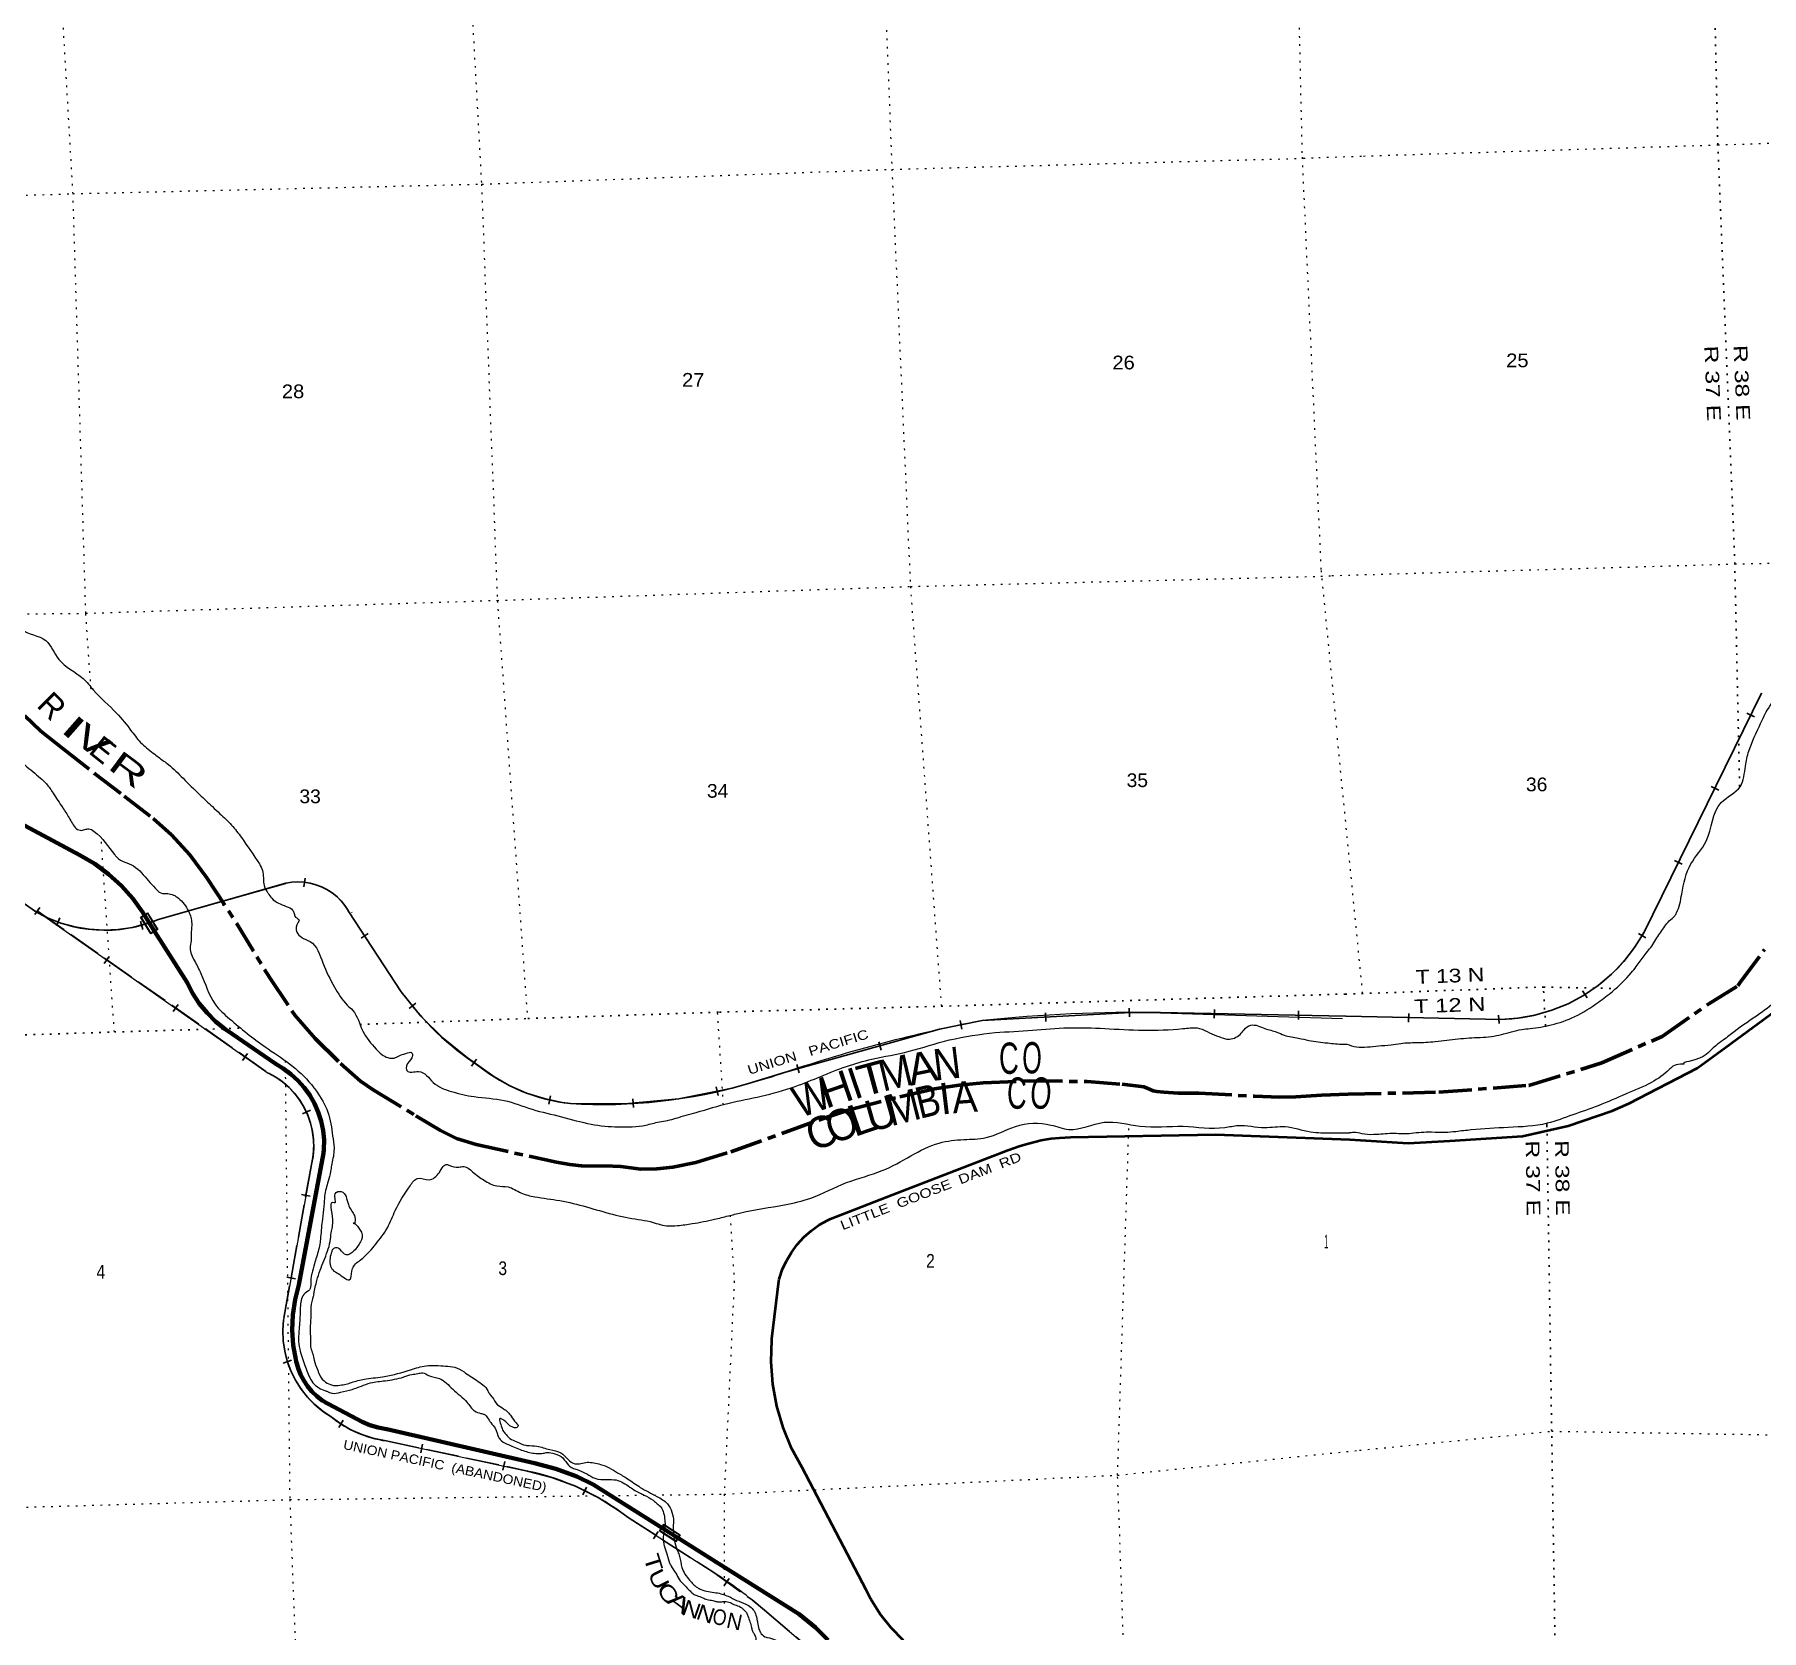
# Model space of a CAD drawing. Header units: feet. Extents: x 501257 to 757852, y -360805 to -170898.
# Drawn here: x 708844 to 730902, y -340873 to -320485 of the extents above; entities that cross this region are included whole.
import ezdxf
from ezdxf.enums import TextEntityAlignment as Align

# ---------------------------------------------------------------- set-up
doc = ezdxf.new("R2010")
doc.units = ezdxf.units.FT
doc.header["$LTSCALE"] = 70
for name, pattern in [('DOTTED', [1.5, 0.3, -1.2]), ('LONG_DASH_SHORT_DASH', [9.9, 6, -1.2, 1.5, -1.2]), ('LONG_DASHED', [7.5, 6, -1.5])]:
    doc.linetypes.add(name, pattern=pattern)
for name, color, linetype, lineweight in [('11', 7, 'LONG_DASH_SHORT_DASH', 60), ('23', 7, 'Continuous', 70), ('26', 7, 'Continuous', 40), ('27', 7, 'Continuous', 13), ('34', 7, 'Continuous', 25), ('39', 7, 'Continuous', 13), ('59', 7, 'Continuous', 13), ('6', 7, 'DOTTED', 25), ('63', 7, 'Continuous', 25), ('7', 7, 'DOTTED', 13)]:
    doc.layers.add(name, color=color, linetype=linetype, lineweight=lineweight)
doc.layers.add('12', color=7, linetype='Continuous')
doc.layers.add('41', color=7, linetype='Continuous')

msp = doc.modelspace()

# ---------------------------------------------------------------- linework, layer by layer
at = {"layer": '11'}
for points in [[(708718.29, -329186.47), (708925.71, -329383.68), (709210.8, -329609.67), (709611.15, -329926.56), (709990.62, -330213.19), (710360.14, -330498.74)], [(710360.14, -330498.74), (710594.55, -330709.55), (710828.63, -330965.07), (711043.68, -331256.67), (711424.06, -331835.33), (711849.57, -332537.55), (712167.39, -333011.29), (712426.79, -333312.44), (712750.85, -333628.17), (713005.76, -333855.86), (713168.63, -333966.35), (713716.18, -334298.64), (714031.51, -334486.03), (714235.07, -334588.65), (714484.04, -334666.35), (715512.12, -334890.01), (715681.76, -334920.96), (715828.44, -334938.18), (716228.75, -334941.78), (716334.69, -334947.11), (716589.88, -334978.29), (716794.38, -334976.11), (716995.81, -334954.42), (717291.18, -334896.74), (717736.19, -334758.42), (718956.2, -334318.78), (719250.41, -334221), (719895.11, -334055.88), (720310, -333959.14), (720655.97, -333906.14), (720962.1, -333875.42), (721556.12, -333850.91), (722288.61, -333861.74), (722738.63, -333894.99), (723014.21, -333930.06), (723057.84, -333944.16), (723131.61, -333978.43), (723180.13, -333988.27), (723266.99, -333997.98), (723453.53, -334009.14), (723716.5, -334007.38), (724425.6, -334049.02), (724747.41, -334059.38), (724955.98, -334055.49), (725282.44, -334034.59), (725622.46, -334022.43)], [(725625.36, -334022.33), (726782.9, -333996.43), (727933.44, -333909.52), (727931.43, -333909.58), (728865.07, -333621.97), (729634.45, -333282.96), (730230.79, -332866.67), (730601.62, -332636.22), (730624.63, -332599.31), (730941.43, -332173.32)]]:
    msp.add_lwpolyline(points, dxfattribs=at)
at = {"layer": '23'}
msp.add_lwpolyline([(718982.4, -340996.65), (718821.09, -340836.68), (718612.62, -340666.5), (717546.04, -339997.01), (717060.4, -339690.43), (715981.51, -339009.33), (715770.82, -338907.03), (715504.62, -338807.91), (715229.52, -338737.15), (713342.06, -338301.02), (713338.86, -338300.61), (713232.22, -338281.11), (713128.2, -338250.57), (713027.94, -338209.33), (712593.07, -337979.39), (712568.15, -337966.21), (712543.07, -337949.81), (712520, -337934.73), (712451, -337880.53), (712388.05, -337819.42), (712331.83, -337752.06), (712282.95, -337679.19), (712241.96, -337601.62), (712209.31, -337520.18), (712192.44, -337460.78), (712185.35, -337435.8), (712180.32, -337410.78), (712149.46, -337230.35), (712136.82, -337035.33), (712144.64, -336840.07), (712172.83, -336646.69), (712221.08, -336457.32), (712536.99, -334775.43), (712540.72, -334728.46), (712541.53, -334607.15), (712529.66, -334486.42), (712505.22, -334367.59), (712468.51, -334251.96), (712419.9, -334140.81), (712359.95, -334035.34), (712289.29, -333936.72), (712208.72, -333846.03), (712119.11, -333764.25), (712021.44, -333692.29), (711916.78, -333630.94), (711373.87, -333255.14), (711278.83, -333191.84), (711157.57, -333094.12), (711047.2, -332984.26), (710948.9, -332863.47), (710863.78, -332733.07), (710792.75, -332594.48), (710379.28, -331946.68), (710227.82, -331702.45), (710099.67, -331523.11), (709953.47, -331358.15), (709790.84, -331209.38), (709613.54, -331078.42), (709423.52, -330966.72), (707836.95, -330120.07)], dxfattribs=at)
at = {"layer": '26'}
msp.add_line((721276.36, -334735.41), (721274.32, -334733.43), dxfattribs=at)
for points in [[(725643.45, -334601.43), (726390.43, -334648.02), (726921.84, -334615.94), (727850.31, -334559.86), (728432.02, -334426.74), (728996.63, -334233.55), (729210.01, -334142.74), (730080.42, -333688.03), (730444.27, -333425.6), (731423.33, -332706.07)], [(721276.36, -334735.41), (721432.01, -334680.08), (721539.5, -334652.21), (721702.84, -334611.42), (721829.24, -334586.13), (721933.96, -334578.9), (722076.17, -334570.71), (723930.8, -334539), (725643.45, -334601.43)], [(719945.09, -341000.37), (719787.45, -340839.36), (719647.5, -340662.75), (719526.78, -340472.48), (719464.59, -340353.58), (718649.69, -338792.62), (718514.65, -338542.32), (718406.52, -338279.28), (718326.47, -338006.38), (718275.39, -337726.61), (718253.83, -337443.03), (718262.03, -337158.75), (718262.91, -337148.18), (718352.72, -336409.86), (718355.75, -336384.91), (718364.09, -336359.86), (718395.42, -336265.66), (718447.31, -336151.25), (718510.88, -336042.9), (718585.43, -335941.78), (718670.14, -335849.01), (718764.08, -335765.6), (718866.23, -335692.47), (718975.46, -335630.42), (719010.82, -335613.43), (719796.57, -335308.24), (721276.36, -334735.41)]]:
    msp.add_lwpolyline(points, dxfattribs=at)
at = {"layer": '34', "lineweight": 13}
for p, q in [((730902.37, -328899.1), (729400.21, -331958.12)), ((710441.88, -331785.19), (712055.72, -331328.94)), ((708876.34, -331682.41), (711830.3, -333752.84)), ((712859.17, -331692.82), (713527.74, -332713.97)), ((712891.49, -331692.82), (712897.62, -331700.77)), ((723228.17, -332981.21), (725549.56, -333053.08)), ((723260.49, -332981.21), (723260.55, -332985.23)), ((727572.91, -333067.31), (725566.75, -333025.03)), ((727572.91, -333067.31), (727572.97, -333069.32)), ((712380.66, -334920.47), (712022.31, -336905.68)), ((713336.22, -338451.85), (715140.72, -338836.97)), ((716424.8, -339430.85), (717519.95, -340134.08)), ((718166.66, -340614.87), (721159.5, -343155.05))]:
    msp.add_line(p, q, dxfattribs=at)
at = {"layer": '34'}
for p, q in [((730716.82, -329153.1), (730813.42, -329200.54)), ((730259.26, -330090.65), (730355.86, -330138.09)), ((729791.31, -331037.82), (729887.91, -331085.26)), ((712284.84, -331372.01), (712301.47, -331262.65)), ((711255.31, -331610.82), (711225.22, -331504.38)), ((708846.53, -331726.85), (708910.02, -331636.27)), ((710226.93, -331917.12), (710199.27, -331810.02)), ((713014.95, -332028.42), (713107.49, -331967.84)), ((729332.36, -331968.65), (729423.74, -332025.49)), ((713629.42, -332929.22), (713715.48, -332859.74)), ((728617.75, -332701.36), (728678.11, -332790.46)), ((721761.68, -333093.49), (721755.66, -332983.04)), ((722832.16, -333032.53), (722826.14, -332922.09)), ((723912.12, -333049.32), (723915.54, -332938.76)), ((724987.39, -333069.05), (724990.81, -332958.49)), ((726396.59, -332992.41), (726394.32, -333100)), ((727545.15, -333012.19), (727553.14, -333119.51)), ((720690.66, -333189.9), (720668.18, -333081.6)), ((719657.42, -333460.74), (719627.78, -333354.18)), ((714426.57, -333663.58), (714489.61, -333572.7)), ((718610.63, -333749.15), (718580.99, -333642.59)), ((717574.58, -334038.01), (717552.66, -333929.59)), ((715411.42, -334149.62), (715433.72, -334041.28)), ((716495.29, -334190.84), (716484.82, -334080.73))]:
    msp.add_line(p, q, dxfattribs=at)
for points in [[(730903.31, -328899.6), (729401.15, -331958.64), (729282.41, -332149.53), (729144.36, -332326.98), (728988.52, -332489.01), (728816.6, -332633.87), (728630.47, -332759.98), (728432.18, -332865.93), (728223.91, -332950.57), (728007.93, -333012.98), (727786.61, -333052.47), (727572.94, -333068.38), (725598.39, -333026.77)], [(705937.02, -329626.46), (708844.59, -331681.47), (709009.07, -331767.17), (709181.62, -331835.21), (709360.33, -331884.84), (709543.26, -331915.53), (709728.38, -331926.92), (709913.69, -331918.89), (710097.14, -331891.55), (710352.31, -331818.03)], [(710354.03, -331816.55), (710441.54, -331784.14), (712055.48, -331327.86), (712131.78, -331315.3), (712208.96, -331310.78), (712286.21, -331314.34), (712362.64, -331325.97), (712437.45, -331345.52), (712509.81, -331372.78), (712578.91, -331407.46), (712644.02, -331449.17), (712704.41, -331497.46), (712759.42, -331551.8), (712808.46, -331611.59), (712850.95, -331676.15), (712860.11, -331692.25), (713528.63, -332713.32), (713779.79, -333024.39), (714062.08, -333307.51), (714372.44, -333559.59), (714518.75, -333661.08), (714709.57, -333797.84), (714913.58, -333913.88), (715128.61, -334007.96), (715352.28, -334079.03), (715582.18, -334126.35), (715688.32, -334139.88), (716382.41, -334146.74), (717073.43, -334081), (717753.8, -333943.39), (717964.66, -333885.39), (718435.71, -333741.12), (720405.22, -333193.39), (720949.23, -333080.47), (722848.86, -332976.94), (723228.19, -332980.11), (725593.86, -333026.85)]]:
    msp.add_lwpolyline(points, dxfattribs=at)
at = {"layer": '34', "lineweight": 13}
for centre, radius, start, end in [((712213.53, -332049.46), 737.6, 28.91516, 102.3536), ((709744.51, -330154.99), 1773.1, 239.47871, 293.1605), ((727520.5, -330921.2), 2146.74, 271.39899, 331.11737), ((716622.03, -330472.71), 3820.72, 215.9166, 236.58779), ((722886.75, -351152.28), 18174.28, 88.92358, 96.11936), ((724646.31, -352258.05), 19529.6, 100.91189, 108.54163), ((715918.62, -331909.49), 2243.35, 231.36993, 264.10563), ((715340.04, -324474.46), 9771.17, 285.58338, 288.47246), ((711383.02, -334677.18), 1026.88, 346.29549, 64.17801), ((716100.77, -327521.2), 6632.62, 266.4341, 286.32384), ((713285.77, -337053.63), 1272.09, 173.32094, 239.06657), ((713539.09, -337025.1), 1441.1, 230.98382, 261.90737), ((714524.11, -341855.34), 3080.71, 51.90524, 78.45419), ((714429.92, -344965.81), 5735.32, 49.34288, 57.39995)]:
    msp.add_arc(centre, radius, start, end, dxfattribs=at)
at = {"layer": '39'}
for points in [[(704494.36, -323643.49), (704641.37, -323824.21), (704809.07, -324048.84), (705043.96, -324342.81), (705355.96, -324699.95), (705693.19, -325137.12), (705997.73, -325393.87), (706135.41, -325484.28), (706357.14, -325700.06), (706660.22, -325995.02), (706821, -326157.44), (707093.87, -326442.81), (707218.27, -326585.67), (707359.29, -326768.49), (707559.34, -327010.72), (707744.21, -327174.79), (708177.13, -327433.65), (708297.41, -327568.54), (708425.56, -327693.25), (708507.62, -327820.67), (708614.79, -328020.07), (708671.8, -328079.52), (708986.8, -328227.58), (709154.74, -328468.28), (709463.08, -328710.91), (709597.59, -328859.65), (709890.63, -329152.75), (710084.54, -329387.04), (710217.19, -329545.86), (710379.57, -329680.12), (710438.39, -329725.47), (710553.93, -329810.17), (710740.98, -329986.27), (710952.56, -330194.16), (711115.23, -330348.51), (711212.81, -330439.52), (711361.3, -330584.03), (711485.94, -330742.97), (711715.42, -331079.24), (711727.74, -331099.15), (711768.48, -331281.45), (711771.18, -331329.65), (711814.83, -331435.53), (711827.12, -331453.44), (711874.2, -331519.07), (712060.2, -331622.82), (712141.13, -331671.86), (712159.76, -331711.78), (712178.5, -331759.74), (712225.23, -331801.26), (712209.54, -331825.61), (712195.33, -331952.45), (712252.43, -332017.93), (712363.49, -332070.54), (712527.91, -332345.47), (712674.75, -332652.82), (712838.52, -332883.53), (712907.68, -332950.84), (713037.87, -333216.23), (713207.63, -333444.84), (713280.83, -333514.1), (713437.93, -333560), (713499.7, -333532.94), (713585.49, -333501.51), (713663.6, -333494.32), (713672.11, -333528.36), (713646.8, -333581), (713592.2, -333688.34), (713600.69, -333720.38), (713747.26, -333732.26), (713937.8, -333872.12), (714168.09, -333987.28), (714459.84, -334053.27), (714841.59, -334101.84), (715200.2, -334215.08), (715576.6, -334309.96), (715953, -334404.84), (716302.47, -334439.82), (716653.09, -334416.5), (716824.97, -334375.74), (717034.89, -334330.4), (717040.88, -334328.3), (717294.51, -334254.16), (717715.95, -334135.31), (718123.79, -334046.81), (718561.21, -333923.7), (719213.29, -333666.74), (719540.87, -333575.42), (720014.7, -333473.87), (720530.03, -333329.5), (721116.23, -333232.31)], [(725604.6, -333383.01), (725729.61, -333417.71), (726010.59, -333403.35), (726171.07, -333392.57), (726297.1, -333372.74), (726495.8, -333362.84), (726736.61, -333349.68), (727027.02, -333314.92), (727309.88, -333296.49), (727452.28, -333286.24), (727580.09, -333258.32), (727841.54, -333196.25), (727947.67, -333183.05), (728217.64, -333136.83), (728517.98, -333031.36), (728819.99, -332847.37), (728998.75, -332709.28), (729238.82, -332470.79), (729302.8, -332392.43), (729403.18, -332254.65), (729513.42, -332110.54), (729565.17, -332026.51), (729669.2, -331876.55), (729725.39, -331806.48), (729793.86, -331744.09), (729818.82, -331705.12), (729883.99, -331465.76), (730001.04, -331080), (730195.3, -330788.53), (730389.54, -330295.85), (730632.58, -330089.46), (730697.2, -329832.01), (730741.67, -329639.55), (730891.82, -329285), (730990.57, -329092.94), (731133.02, -328883.49), (731182.52, -328791.48), (731272.61, -328645.95), (731297.09, -328590.9), (731302.87, -328582.68), (731436.91, -328427.81), (731541.69, -328235.57), (731708.72, -328041.49), (731759.54, -327993.71), (731886.82, -327881.29), (732048.06, -327695.43), (732233.35, -327506.84), (732401.6, -327286.57), (732576.84, -327164.68), (732692.47, -327133.09), (732839.15, -327064.36), (732966.77, -327030.4), (733240.1, -326895.55), (733431.64, -326781.23), (733594.26, -326708), (733769.1, -326706.85), (733767.7, -326727.02), (733768, -326737.07), (733882.24, -326659.24), (734248.74, -326547.79), (734435.34, -326469.83), (734568.32, -326413.58), (734649.45, -326370.94), (734734.17, -326314.1), (734736.12, -326312.03), (734810.06, -326297.77), (734908.71, -326302.9), (734915.17, -326250.4), (734900.45, -326228.7), (734750.34, -326116.44), (734707.34, -326023.14), (734772.92, -325841.65)], [(705550.15, -326339.23), (705682.33, -326465.89), (705794.47, -326592.86), (705957.41, -326765.3), (706061.61, -326898.41), (706215.22, -327119.23), (706253.87, -327156.84), (706373.85, -327271.63), (706404.39, -327303.34), (706719.66, -327608.17), (707006.56, -327893.33), (707326.84, -328268.44), (707437.24, -328413.52), (707590.29, -328596.15), (707716.67, -328736.98), (707898.61, -328975.46), (708025.6, -329158.49), (708216.72, -329338.54), (708377.36, -329490.92), (708582.69, -329682.82), (708723.02, -329817.41), (708919.95, -329983.31), (708995.21, -330056.55), (709081.17, -330175.87), (709204.2, -330362.97), (709232.89, -330404.76), (709317.19, -330548.22), (709424.97, -330651.13), (709487.01, -330642.16), (709536.99, -330631.37), (709605.65, -330664.51), (709864.63, -330960.14), (709895.23, -330995.86), (710107.39, -331105.25), (710300.69, -331297.34), (710386.24, -331388.52), (710457.35, -331451.78), (710545.68, -331458.5), (710680.9, -331516.78), (710811.69, -331685.68), (710852.03, -331839.85), (710845.57, -331948.48), (710843.22, -332063.09), (710830.49, -332153.73), (710887.01, -332317.71), (710969.6, -332481.29), (711149.71, -332870.55), (711334.93, -333058.74), (711789.36, -333417.78), (712101.33, -333634.22), (712379.92, -333899.4), (712463.76, -334010.71), (712602.14, -334288.03), (712656.65, -334590.73), (712668.98, -334749.34), (712637.54, -334932.72), (712624.61, -335009.29), (712594.33, -335134.36), (712548.94, -335323.98), (712540.74, -335450.73), (712521.13, -335619.87), (712508.69, -335730.6), (712498.32, -335845.33), (712491.29, -335913.77), (712445.9, -336103.39), (712419.05, -336188.21), (712384.79, -336315.35), (712373.63, -336375.82), (712341.81, -336533.08), (712335.86, -336537.18)], [(732081.32, -331143.19), (732064.17, -331107.48), (731993.63, -331101.52), (731944.8, -331215.64), (731904.59, -331416.03), (731867.42, -331650.53), (731865.46, -331719), (731838.46, -331890.83), (731828.22, -331951.5), (731773.41, -332134.21), (731760.2, -332162.77), (731736.15, -332231.89), (731652.32, -332385.28), (731560.65, -332478.54), (731529.36, -332507.63), (731457.91, -332537.92), (731364.79, -332582.93), (731302.4, -332647.15), (731128.25, -332805.22), (730878.7, -332995.71), (730551.92, -333224.7), (730414.42, -333331.38), (730318.07, -333402.65), (729974.38, -333603.97), (729908.83, -333630.05), (729912.91, -333631.94), (729868.91, -333639.28), (729720.34, -333712.09), (729495.99, -333871.65), (729172.75, -334018.04), (728817.51, -334169.4), (728491.36, -334285.69), (728166.97, -334393.88), (727668.06, -334446.88), (727194.66, -334479), (726998.34, -334500.9), (726864.02, -334512.93), (726689.01, -334508.04), (726554.45, -334512.03), (726311.76, -334529.27), (726217.13, -334524.02), (726094.68, -334529.66), (725990.38, -334536.77), (725831.48, -334533.42), (725716.29, -334512.68), (725641.2, -334517.29)], [(721116.23, -333232.31), (721589.14, -333205.15), (722047.95, -333174.18), (722513.36, -333183.31), (723005, -333204.11), (723512.11, -333184.48), (723606.23, -333175.04), (723724.65, -333181.31), (723791.22, -333208.45), (724031.3, -333307.38), (724085.62, -333318.63), (724243.17, -333257.99), (724294.46, -333198.93), (724379.86, -333141.38), (724560.96, -333182.89), (724710.03, -333228.91), (724804.85, -333267.69), (724989.93, -333307.14), (725120.69, -333335.34), (725361.82, -333367.92), (725564.6, -333382.98), (725604.6, -333383.01)], [(712412.57, -336572.22), (712450.23, -336402.82), (712492.45, -336271.54), (712538.83, -336150.24), (712619.47, -335901.81), (712633.94, -335793.05), (712653.55, -335623.92), (712670.43, -335404.58), (712674.47, -335406.53), (712682.9, -335295.85), (712762.69, -335266.52), (712853.33, -335432), (712921.33, -335557.61), (712938.59, -335641.77), (712925.11, -335680.17), (712921.01, -335674.2), (713018.85, -335783.29), (713006.62, -335908.09), (712924.06, -336023.89), (712824.51, -336073.62), (712747.33, -336006.43), (712725.04, -335990.68), (712656.98, -335999.74), (712639.43, -336034.17), (712618.57, -336116.89), (712652.83, -336267.13), (712723.7, -336314.31), (712802.72, -336369.41), (712863.22, -336392.63), (712895.73, -336283.61), (712920.87, -336218.91), (713035.71, -336116.7), (713201.6, -335939.35), (713350.97, -335728.08), (713452.06, -335507.48), (713640.04, -335193.12), (713736.92, -335097.21), (713883.58, -335115.12), (714014.58, -335020.7), (714119.42, -334920.64), (714137.58, -334928.41), (714262.3, -334954.69), (714326.35, -334945.7), (714437.62, -335012.37), (714516.74, -335075.51), (714585.59, -335120.72), (714751.11, -335194.62), (714891.66, -335206.6), (715057.21, -335282.52), (715234.41, -335332.13), (715552, -335381.66), (715894.08, -335460.97), (716226.37, -335556.51), (716556.22, -335621.94), (716707.03, -335649.84), (716916.37, -335702.99), (717056.73, -335700.9), (717244.88, -335675.98), (717528.84, -335619.48), (717706.71, -335576.62), (717866.57, -335536.05), (718424.64, -335435.25), (718758.32, -335349.87), (719214.72, -335152.11), (719671.76, -334998.56), (720038.04, -334810.18), (720400.67, -334645.97), (720714.88, -334601.08), (720999.31, -334576.74), (721374.28, -334434.46), (721827.25, -334415.64), (722054.7, -334472.54), (722504.62, -334381.4), (722962.58, -334430.85), (723516.13, -334432.63), (724047.79, -334446.81), (724215.89, -334422.19), (724557.19, -334447.24), (724817.73, -334435.31), (725142.62, -334503.21), (725410.39, -334513.93), (725641.2, -334517.29)], [(712335.86, -336537.18), (712272.57, -336598.43), (712245.63, -336677.22), (712234.3, -336864.32), (712219.3, -337075.6), (712216.31, -337145.99), (712232.29, -337280.42), (712297.45, -337486.48), (712370.21, -337664.28), (712384.59, -337688.19), (712540.7, -337804.45), (712579, -337817.95), (712643.54, -337843.11), (712753.64, -337829.41), (712901.52, -337793.03), (713136.99, -337711.13), (713321.07, -337682.25), (713561.04, -337634.45), (713662.86, -337602.78), (713738.91, -337591.59), (713802.96, -337582.59), (713877.64, -337615.65), (714018.57, -337653.75), (714185.02, -337791.96), (714367.92, -337958.07), (714465.79, -338069.17), (714544.46, -338100.16), (714584.73, -338111.61), (714670.48, -338216.86), (714729.71, -338290.35), (714775.59, -338412.28), (714808.22, -338449.98), (714907.26, -338502.77), (714939.57, -338518.37), (715026.31, -338553.25), (715187.47, -338603.11), (715267.82, -338611.96), (715341.98, -338608.84), (715391.96, -338598.04), (715488.49, -338616.7), (715591.54, -338669.43), (715665.09, -338762.81), (715714.46, -338796.59), (715773.03, -338818.57), (715897.32, -338873.91), (716002.4, -338928.62), (716157.05, -338944.4), (716271.46, -338950.74), (716449.24, -339040.54), (716512.04, -339083.82), (716578.7, -339117), (716631.24, -339144.35), (716744.48, -339208.99), (716785.1, -339244.57), (716835.84, -339286.02), (716872.89, -339351.8), (716892.25, -339441.96), (716900.29, -339527.77)], [(712412.57, -336572.22), (712378.4, -336705.39), (712372.65, -336862.26), (712365.24, -337043.27), (712369.34, -337187.93), (712367.88, -337226.14), (712408.19, -337378.3), (712414.79, -337418.4), (712458.64, -337538.34), (712471.25, -337578.35), (712542.99, -337685.82), (712623.89, -337732.86), (712676.2, -337744.14), (712766.34, -337736.76), (712840.33, -337721.59), (712912.19, -337698.4), (713078.08, -337659.75), (713316.28, -337628.05), (713645.95, -337542.73), (713847.77, -337491.47), (714094.5, -337495.83), (714213.04, -337510.14), (714330.23, -337570.7), (714490.2, -337676.85), (714634.54, -337811.38), (714655.17, -337851.27), (714689.86, -337892.96), (714753.36, -337984.48), (714834.38, -338039.55), (714932.04, -338136.58), (714995.45, -338222.06), (715020.06, -338259.89), (715012.22, -338272.06), (714974.3, -338284.69), (714952.09, -338274.97), (714915.74, -338257.42), (714844.61, -338192.15), (714812.23, -338172.54), (714794.07, -338164.77), (714811.77, -338279.08), (714834.58, -338330.99), (714850.91, -338350.85), (714916.09, -338420.23), (715004.95, -338463.12), (715117.91, -338507.67), (715135.98, -338509.41), (715260.47, -338519.61), (715425.52, -338561.36), (715568.55, -338605.46), (715747.03, -338743.49), (715905.2, -338725.05), (715987.52, -338731.86), (716074.03, -338750.67), (716292.18, -338857.97), (716417.62, -338934.48), (716581.66, -339044.59), (716791.9, -339160.05), (716929.67, -339256.48), (716985.35, -339362.18), (717007.12, -339480.44), (717000.35, -339566.97), (717001.27, -339589.63)], [(716900.29, -339527.77), (716876.32, -339727.62), (716887.25, -339789.76), (716920.87, -339895.79), (716956.61, -340009.83), (716975.27, -340051.76), (717034.73, -340141.32), (717082.09, -340227.05), (717128.96, -340278.61), (717177.84, -340330.14), (717216.49, -340367.75), (717257.14, -340405.33), (717303.58, -340426.75), (717378.2, -340455.79), (717434.69, -340479.06), (717474.88, -340484.49), (717537.27, -340499.64), (717577.49, -340507.08), (717637.61, -340504.17), (717713.92, -340511.07), (717776.51, -340540.29), (717804.73, -340549.92), (717877.43, -340585.01), (717905.88, -340610.72), (717936.45, -340644.43), (717955.11, -340686.36), (717982.31, -340764.35), (718001.37, -340834.41), (718016.11, -340882.43), (718034.65, -340916.33), (718057.49, -340970.26), (718052.4, -341034.65), (718194.73, -341169.21)], [(717001.27, -339589.63), (717023.4, -339747.22), (717059.2, -339865.27), (717084.16, -339927.21), (717112.26, -340067.49), (717210.89, -340230.84), (717310.5, -340323.82), (717359.03, -340351.24), (717548.12, -340390.62), (717705.21, -340436.52), (717812.26, -340489.19), (717929.25, -340535.68), (718045.08, -340640.49), (718068.3, -340720.54), (718079.05, -340770.63), (718096.31, -340854.79), (718127.26, -340914.63), (718190.09, -340959.92), (718208.19, -340963.67), (718304.87, -340992.38), (718321.03, -341000.18), (718378.74, -341107.86), (718492.92, -341264.75)]]:
    msp.add_spline(points, degree=3, dxfattribs=at)
at = {"layer": '59'}
for points in [[(710288.46, -331704.74), (710417.49, -331918.87), (710327.56, -331973.06), (710198.53, -331758.93)], [(710209.51, -331761.65), (710285.73, -331715.72), (710406.5, -331916.14), (710330.28, -331962.07)], [(716882.23, -339515.49), (717092.61, -339650.54), (717035.89, -339738.9), (716825.51, -339603.85)], [(716836.56, -339601.43), (716884.64, -339526.54), (717081.55, -339652.95), (717033.47, -339727.84)]]:
    msp.add_lwpolyline(points, close=True, dxfattribs=at)
at = {"layer": '6'}
msp.add_line((728144.77, -333147.83), (728116.66, -332652.89), dxfattribs=at)
for points in [[(730623.4, -330090.75), (730561.28, -327248.47), (730344.11, -321894.65), (730228.41, -316505.64), (730082.14, -311169.84), (729973.53, -308993.84)], [(712997.77, -333132.09), (715145.33, -333056.13), (717592.17, -332973.4), (720425.53, -332898.91), (725584.78, -332742.34)], [(725584.94, -332744.84), (728116.66, -332652.89), (729046.74, -332673.27)], [(699804.2, -333534.39), (701384.08, -333502.76), (704543.18, -333395.3), (706732.24, -333330.46), (709863.33, -333227.44), (711330.72, -333183.42), (711472.79, -333179.05)], [(728394.76, -348190.9), (728312.24, -343977.26), (728222.88, -338327.9), (728161.67, -334418.19), (728161.36, -334392.98)]]:
    msp.add_lwpolyline(points, dxfattribs=at)
at = {"layer": '63'}
for p, q in [((709125.83, -331871.9), (709166.41, -331769.01)), ((709734.17, -332352.19), (709797.66, -332261.61)), ((710613.69, -332965.45), (710677.17, -332874.87)), ((711501.33, -333590.78), (711564.81, -333500.21)), ((712267.39, -334273.77), (712367.49, -334226.71)), ((712254.32, -335304.52), (712363.17, -335324.17)), ((712066.42, -336360.15), (712175.27, -336379.79)), ((712021.69, -337459.81), (712125.42, -337421.4)), ((712730.07, -338281.53), (712785.41, -338185.75)), ((713776.94, -338603.28), (713800.03, -338495.11)), ((714826.08, -338824.52), (714849.17, -338716.35)), ((715846.51, -339139.67), (715895.95, -339040.72)), ((716749.97, -339703.23), (716809.74, -339610.16)), ((717654.04, -340299.09), (717718.43, -340209.15))]:
    msp.add_line(p, q, dxfattribs=at)
at = {"layer": '63', "lineweight": 13}
for p, q in [((716424.8, -339430.85), (716420.74, -339426.89)), ((718166.66, -340614.87), (718162.62, -340612.92))]:
    msp.add_line(p, q, dxfattribs=at)
at = {"layer": '63', "linetype": 'LONG_DASHED'}
msp.add_lwpolyline([(708876.97, -331681.5), (711830.88, -333751.9), (711925.05, -333803.71), (712013.39, -333865.16), (712094.81, -333935.5), (712168.44, -334013.96), (712233.46, -334099.69), (712289.16, -334191.75), (712334.94, -334289.13), (712370.29, -334390.76), (712394.82, -334495.53), (712408.27, -334602.29), (712410.48, -334709.87), (712401.43, -334817.08), (712381.74, -334920.66), (712023.4, -336905.8), (712014.87, -337038.56), (712020.26, -337171.49), (712039.51, -337303.12), (712072.41, -337432.03), (712118.61, -337556.78), (712177.6, -337676.03), (712248.74, -337788.45), (712331.23, -337892.83), (712424.18, -337988.01), (712526.57, -338072.96), (712632.49, -338143.88), (712754.47, -338232.56), (712884.98, -338307.96), (713022.67, -338369.3), (713166, -338415.92), (713313.45, -338447.31), (713336.42, -338450.76), (715140.97, -338835.89), (715453.18, -338916.9), (715755.24, -339030.11), (716043.81, -339174.27), (716315.73, -339347.8), (716425.43, -339429.94), (717520.57, -340133.16), (718008.75, -340482.67), (718167.37, -340614.02), (721160.24, -343154.22)], dxfattribs=at)
at = {"layer": '7'}
for p, q in [((725273.57, -327405.55), (725415.69, -327396.88)), ((725809.05, -332734.28), (725479.38, -329409.32)), ((709863.33, -333227.44), (709695.7, -330765.15)), ((717564.92, -332983.82), (717639.47, -334166.09)), ((717650.71, -340506.2), (717650.56, -340571.13))]:
    msp.add_line(p, q, dxfattribs=at)
for points in [[(724641.66, -309163.15), (724762.02, -311389.4), (724914.51, -316725.73), (725034.25, -322051.79), (725276.36, -327331.25), (725479.38, -329409.32)], [(719338.67, -309330.32), (719398.73, -311549.91), (719583.89, -316863.6), (719795.56, -322207.05), (720031.09, -327536.08), (720425.53, -332889.91)], [(709565.29, -328849.55), (709499.17, -327878.23), (709335.39, -322517.98), (709025.39, -317169.97), (708804.74, -311899.01), (708704.27, -309661.84)], [(713981.69, -309497.94), (714073.04, -311675.89), (714258.46, -317007.67), (714553.03, -322398.12), (714755.61, -327719.38), (715140.43, -333058.46)], [(725246.69, -322056.95), (725817.76, -322036.65), (730344.11, -321894.65), (734278.48, -321769.29)], [(703752.67, -322700.79), (703802.84, -322699.07), (709335.39, -322517.98), (714557.93, -322395.79), (719795.56, -322207.05), (725051.93, -322066.27), (725246.69, -322056.95)], [(725415.69, -327396.88), (730561.28, -327248.47), (732510.02, -327204.1)], [(708544.41, -327888.6), (709499.17, -327878.23), (714753.18, -327713.36), (720031.09, -327536.08), (725273.57, -327405.55)], [(712045.08, -333595.99), (712103.66, -339201.9), (712312.25, -344609.71), (712530.92, -350021.4), (712817.42, -355297.74)], [(722966.47, -346818.82), (722872.01, -344389.76), (722678.12, -338889.26), (722822.96, -334420.41)], [(717727.98, -335569.72), (717780.94, -336409.67), (717653.85, -339131.1), (717650.89, -340423.75)], [(725769.32, -338570.81), (728222.88, -338327.9), (733956.25, -338419.81), (739206.53, -338354.98), (744620.91, -338070.97), (749831.31, -337811.19), (755287.09, -337762.41), (757315.79, -337626.77)], [(716754.83, -339142.57), (717653.85, -339131.1), (722678.12, -338889.26), (725769.32, -338570.81)], [(694234.79, -339904.53), (696441.87, -339833.69), (701672.02, -339540.42), (706851.42, -339350.66), (712103.66, -339201.9), (716630.43, -339144.16)]]:
    msp.add_lwpolyline(points, dxfattribs=at)

# ---------------------------------------------------------------- texts
at = {"layer": '12'}
for s, rotation, width, p in [('M', 13.479, 0.95, (719885.87, -333942.01)), ('A', 11.513, 1.05, (720221.01, -333877.03)), ('N', 6.849, 0.9, (720521.87, -333829.08)), ('C', 1.124, 0.65, (721293.02, -333762.42)), ('O', 359.147, 0.6, (721582.01, -333756.41)), ('H', 18.709, 1.05, (719142.56, -334144.7)), ('T', 15.167, 1.15, (719595.38, -334012.7)), ('W', 19.908, 0.9, (718835.19, -334252.72)), ('M', 14.099, 0.95, (719988.09, -334381.08)), ('B', 13.479, 0.85, (720300.55, -334302.59)), ('A', 4.053, 0.9, (720737.31, -334255.84)), ('C', 359.147, 0.65, (721388.23, -334207.97)), ('O', 356.986, 0.65, (721688.74, -334207.84)), ('L', 18.711, 1.2, (719478.86, -334515.62)), ('O', 19.908, 0.95, (719220.6, -334596.99))]:
    msp.add_text(s, height=400, rotation=rotation, dxfattribs=dict(at, width=width)).set_placement(p, align=Align.CENTER)
for s, rotation, p in [('I', 18.711, (719386.19, -334069.78)), ('I', 6.849, (720497.77, -334275.55)), ('U', 15.838, (719707.24, -334457.83)), ('C', 19.902, (718965.73, -334690.05))]:
    msp.add_text(s, height=400, rotation=rotation, dxfattribs=at).set_placement(p, align=Align.CENTER)
at = {"layer": '27', "width": 1.25}
msp.add_text('LITTLE  GOOSE  DAM  RD', height=120, rotation=21.226, dxfattribs=at).set_placement((719165.84, -335760.85))
at = {"layer": '34', "width": 1.25}
msp.add_text('UNION   PACIFIC ', height=120, rotation=17.028, dxfattribs=at).set_placement((717973.49, -333775.15))
at = {"layer": '41'}
for s, height, rotation, p in [('R', 300, 315.199, (708961.23, -329169.28)), ('E', 300, 321.455, (709624.22, -329740.17)), ('N', 200, 348.115, (717764.49, -340854.43))]:
    msp.add_text(s, height=height, rotation=rotation, dxfattribs=at).set_placement(p, align=Align.CENTER)
for s, height, rotation, width, p in [('I', 300, 318.637, 2.15, (709244.93, -329447.89)), ('V', 300, 321.699, 1.65, (709490.52, -329630.04)), ('R', 300, 323.242, 1.65, (709956.38, -329995.72)), ('T', 200, 287.412, 1.35, (716651.05, -340035.95)), ('U', 200, 296.962, 1.3, (716727.69, -340262.64)), ('C', 200, 303.794, 1.4, (716852.88, -340452.62)), ('A', 200, 323.734, 1.65, (717021.33, -340596.93)), ('N', 200, 341.004, 1.15, (717205.47, -340697.54)), ('N', 200, 341.248, 1.15, (717387.49, -340755.73)), ('O', 200, 350.895, 0.85, (717580.39, -340802.42))]:
    msp.add_text(s, height=height, rotation=rotation, dxfattribs=dict(at, width=width)).set_placement(p, align=Align.CENTER)
at = {"layer": '6'}
for s, rotation, width, p in [('R 38 E', 272.323, 1.35, (730584.98, -325419.97)), ('R 37 E', 272.323, 1.35, (730210.93, -325427.82)), ('T 13 N', 2.08, 1.25, (727364.78, -332580.13)), ('T 13 N', 2.08, 1.25, (727365.36, -332580.11)), ('R 37 E', 270.897, 1.35, (727904.82, -335579.81)), ('R 38 E', 270.897, 1.35, (728279.54, -335576.53))]:
    msp.add_text(s, height=175, rotation=rotation, dxfattribs=dict(at, width=width)).set_placement(p, align=Align.RIGHT)
at = {"layer": '6', "width": 1.3}
msp.add_text('T 12 N', height=175, rotation=2.08, dxfattribs=at).set_placement((726466.89, -332988.69))
at = {"layer": '63', "width": 1.1}
msp.add_text('UNION PACIFIC  (ABANDONED)', height=120, rotation=347.982, dxfattribs=at).set_placement((712779.58, -338552.73))
at = {"layer": '7'}
for s, width, p in [('26', 1.1, (722611.34, -324762.34)), ('25', 1.1, (727641.24, -324734.77)), ('27', 1.1, (717114.41, -324983.94)), ('28', 1.1, (712002.94, -325130.64)), ('35', 1.05, (722793.37, -330098.29)), ('36', 1.05, (727894.47, -330151.91)), ('33', 1.05, (712227.4, -330304.48)), ('34', 1.05, (717432.64, -330234.84)), ('1', 0.4, (725316, -335991.33)), ('3', 0.85, (714768.44, -336332.82)), ('2', 0.85, (720232.38, -336238.53)), ('4', 0.85, (709635.25, -336378.94))]:
    msp.add_text(s, height=175, dxfattribs=dict(at, width=width)).set_placement(p)

doc.saveas('drawing.dxf')
